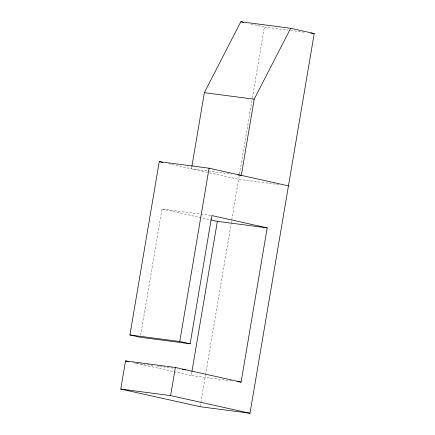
<?xml version="1.0" encoding="UTF-8"?>
<svg xmlns="http://www.w3.org/2000/svg" width="435" height="435" viewBox="0 0 435 435"><rect width="100%" height="100%" fill="white"/><g stroke="black" fill="none" stroke-linecap="round" stroke-linejoin="round"><path stroke-width="0.33" stroke-dasharray="2.17 1.63" d="M140.646 335.254L161.994 209.023L200.383 214.058M191.813 166.828L191.476 168.834L207.636 170.955M231.676 380.859L191.269 375.557L191.835 372.219M200.165 406.714L200.731 403.37M200.845 402.701L205.483 375.28M205.592 374.611L231.045 224.128M231.159 223.459L239.419 174.642M239.527 173.973L252.3 98.479M252.409 97.81L264.388 26.992L249.326 23.642M264.388 26.992L287.959 30.086M290.656 30.439L304.794 32.293M208.311 171.042L231.882 174.136M279.031 184.619L238.625 179.318L207.848 172.472M201.057 214.15L211.16 215.472M135.91 363.247L154.093 365.634M156.79 365.987L158.808 366.254M159.482 366.341L174.299 368.287M168.497 163.723L207.533 172.401M161.994 209.023L210.105 219.718M133.317 362.67L191.269 375.557"/><path stroke-width="0.65" d="M191.927 166.159L204.358 92.671L240.816 21.75L290.651 28.286L314.222 33.528L250 413.25L200.165 406.714L120.778 389.064L125.53 360.941L175.365 367.477L241.104 382.093L267.188 227.869L211.829 215.564L190.144 343.797L140.304 337.261L129.929 334.955L159.237 161.668L209.072 168.204L288.459 185.854M250 413.25L170.612 395.6L175.365 367.477M190.144 343.797L179.764 341.491L209.072 168.204M191.944 371.55L217.353 221.333L210.763 219.865M290.651 28.286L254.192 99.207L241.311 175.37L237.945 174.93M310.856 33.087L314.222 33.528M204.358 92.671L254.192 99.207M217.353 221.333L267.188 227.869M129.929 334.955L179.764 341.491M182.379 369.348L185.745 369.788M237.064 381.566L241.104 382.093M120.778 389.064L170.612 395.6M240.816 21.75L243.431 22.332M159.237 161.668L162.543 162.402M125.53 360.941L128.776 361.664"/></g></svg>
